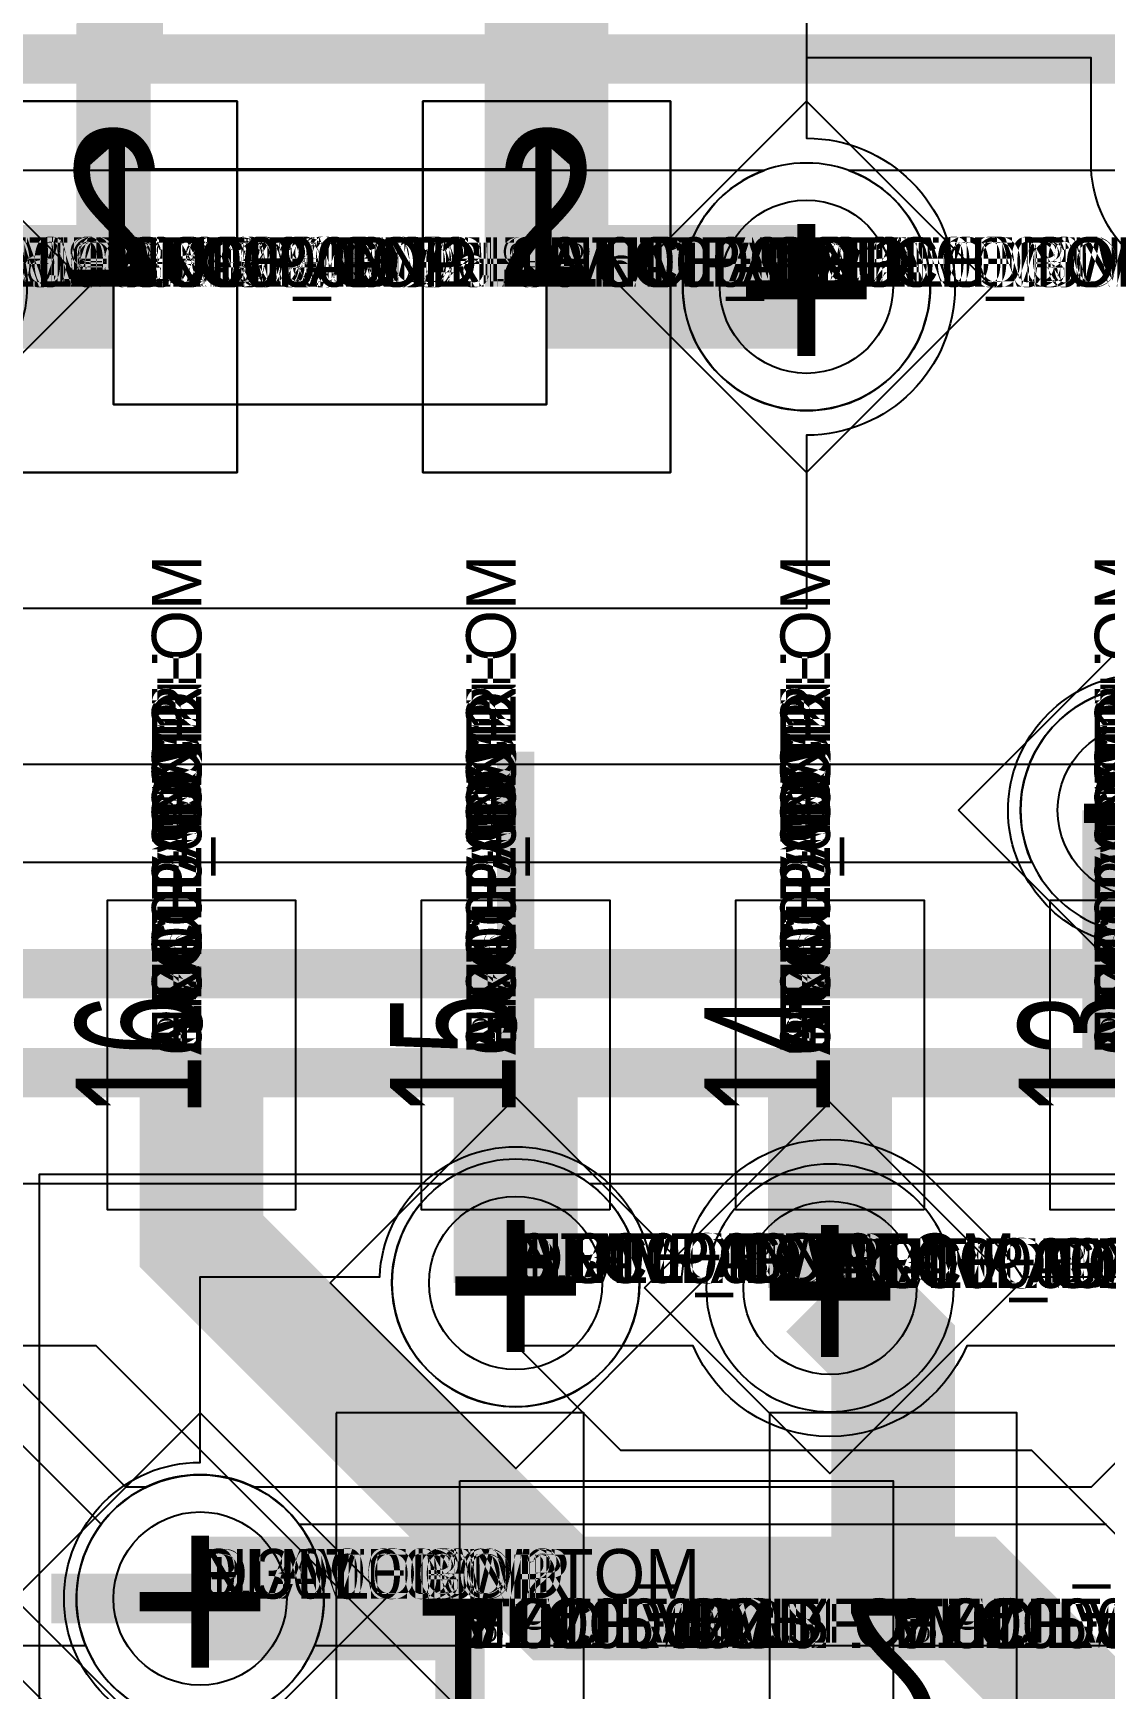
# Model space of a CAD drawing. Extents: x 0 to 323, y 0 to 320.
# Drawn here: x 81.34 to 85.67, y 223.94 to 230.63 of the extents above; entities that cross this region are included whole.
import ezdxf
from ezdxf.enums import TextEntityAlignment as Align

# ---------------------------------------------------------------- set-up
doc = ezdxf.new("R2010")
doc.units = 0
doc.header["$MEASUREMENT"] = 0
doc.layers.get('0').update_dxf_attribs({"linetype": 'CONTINUOUS'})
for name, color, linetype in [('CDN_FIGURES', 7, 'CONTINUOUS'), ('ETCH_BOTTOM', 7, 'CONTINUOUS'), ('ETCH_GND', 3, 'CONTINUOUS'), ('ETCH_INT1', 4, 'CONTINUOUS'), ('ETCH_INT2', 5, 'CONTINUOUS'), ('ETCH_PWR', 6, 'CONTINUOUS'), ('ETCH_TOP', 2, 'CONTINUOUS'), ('MANUFACTURING_NCLEGEND-1-6', 8, 'CONTINUOUS'), ('PACKAGE_GEOMETRY_ASSEMBLY_TOP', 11, 'CONTINUOUS'), ('PACKAGE_GEOMETRY_PIN_NUMBER', 9, 'CONTINUOUS')]:
    doc.layers.add(name, color=color, linetype=linetype)

# ---------------------------------------------------------------- blocks, each defined once
blk = doc.blocks.new('PAD_INFO')
for tag in ['SHAPE_TYPE', 'PAD_HEIGHT', 'PAD_LAYER', 'PAD_TYPE', 'PAD_WIDTH']:
    blk.add_attdef(tag, (0, 0), '', height=0.2)
at = {"flags": 2}
blk.add_attdef('CDN_TYPE', (0, 0), '', height=0.2, dxfattribs=at)
blk = doc.blocks.new('DRILL_INFO')
at = {"flags": 2}
blk.add_attdef('CDN_TYPE', (0, 0), '', height=0.2, dxfattribs=at)
for tag in ['FSHAPE', 'FCHAR', 'DRILL_HEIGHT', 'DIAMETER', 'PLATED', 'DRILL_WIDTH']:
    blk.add_attdef(tag, (0, 0), '', height=0.2)
blk = doc.blocks.new('VIA0700X0300')
at = {"layer": 'ETCH_BOTTOM'}
blk.add_circle((0, 0), 0.35, dxfattribs=at)
at = {"layer": 'ETCH_GND'}
blk.add_circle((0, 0), 0.35, dxfattribs=at)
at = {"layer": 'ETCH_INT1'}
blk.add_circle((0, 0), 0.35, dxfattribs=at)
at = {"layer": 'ETCH_INT2'}
blk.add_circle((0, 0), 0.35, dxfattribs=at)
at = {"layer": 'ETCH_PWR'}
blk.add_circle((0, 0), 0.35, dxfattribs=at)
at = {"layer": 'ETCH_TOP'}
blk.add_circle((0, 0), 0.35, dxfattribs=at)
ref = blk.add_blockref('PAD_INFO', (0, 0))
ref.add_attrib('PAD_LAYER', 'ETCH_TOP', (0, 0), dxfattribs={"height": 0.2})
ref.add_attrib('SHAPE_TYPE', 'NULL', (0, 0), dxfattribs={"height": 0.2})
ref.add_attrib('PAD_TYPE', 'ANTIPAD', (0, 0), dxfattribs={"height": 0.2})
ref.add_attrib('PAD_WIDTH', '0.000000', (0, 0), dxfattribs={"height": 0.2})
ref.add_attrib('PAD_HEIGHT', '0.000000', (0, 0), dxfattribs={"height": 0.2})
ref = blk.add_blockref('PAD_INFO', (0, 0))
ref.add_attrib('PAD_LAYER', 'ETCH_GND', (0, 0), dxfattribs={"height": 0.2})
ref.add_attrib('SHAPE_TYPE', 'NULL', (0, 0), dxfattribs={"height": 0.2})
ref.add_attrib('PAD_TYPE', 'ANTIPAD', (0, 0), dxfattribs={"height": 0.2})
ref.add_attrib('PAD_WIDTH', '0.000000', (0, 0), dxfattribs={"height": 0.2})
ref.add_attrib('PAD_HEIGHT', '0.000000', (0, 0), dxfattribs={"height": 0.2})
ref = blk.add_blockref('PAD_INFO', (0, 0))
ref.add_attrib('PAD_LAYER', 'ETCH_INT1', (0, 0), dxfattribs={"height": 0.2})
ref.add_attrib('SHAPE_TYPE', 'NULL', (0, 0), dxfattribs={"height": 0.2})
ref.add_attrib('PAD_TYPE', 'ANTIPAD', (0, 0), dxfattribs={"height": 0.2})
ref.add_attrib('PAD_WIDTH', '0.000000', (0, 0), dxfattribs={"height": 0.2})
ref.add_attrib('PAD_HEIGHT', '0.000000', (0, 0), dxfattribs={"height": 0.2})
ref = blk.add_blockref('PAD_INFO', (0, 0))
ref.add_attrib('PAD_LAYER', 'ETCH_INT2', (0, 0), dxfattribs={"height": 0.2})
ref.add_attrib('SHAPE_TYPE', 'NULL', (0, 0), dxfattribs={"height": 0.2})
ref.add_attrib('PAD_TYPE', 'ANTIPAD', (0, 0), dxfattribs={"height": 0.2})
ref.add_attrib('PAD_WIDTH', '0.000000', (0, 0), dxfattribs={"height": 0.2})
ref.add_attrib('PAD_HEIGHT', '0.000000', (0, 0), dxfattribs={"height": 0.2})
ref = blk.add_blockref('PAD_INFO', (0, 0))
ref.add_attrib('PAD_LAYER', 'ETCH_PWR', (0, 0), dxfattribs={"height": 0.2})
ref.add_attrib('SHAPE_TYPE', 'NULL', (0, 0), dxfattribs={"height": 0.2})
ref.add_attrib('PAD_TYPE', 'ANTIPAD', (0, 0), dxfattribs={"height": 0.2})
ref.add_attrib('PAD_WIDTH', '0.000000', (0, 0), dxfattribs={"height": 0.2})
ref.add_attrib('PAD_HEIGHT', '0.000000', (0, 0), dxfattribs={"height": 0.2})
ref = blk.add_blockref('PAD_INFO', (0, 0))
ref.add_attrib('PAD_LAYER', 'ETCH_BOTTOM', (0, 0), dxfattribs={"height": 0.2})
ref.add_attrib('SHAPE_TYPE', 'NULL', (0, 0), dxfattribs={"height": 0.2})
ref.add_attrib('PAD_TYPE', 'ANTIPAD', (0, 0), dxfattribs={"height": 0.2})
ref.add_attrib('PAD_WIDTH', '0.000000', (0, 0), dxfattribs={"height": 0.2})
ref.add_attrib('PAD_HEIGHT', '0.000000', (0, 0), dxfattribs={"height": 0.2})
ref = blk.add_blockref('PAD_INFO', (0, 0))
ref.add_attrib('PAD_LAYER', 'ETCH_TOP', (0, 0), dxfattribs={"height": 0.2})
ref.add_attrib('SHAPE_TYPE', 'NULL', (0, 0), dxfattribs={"height": 0.2})
ref.add_attrib('PAD_TYPE', 'THERMAL', (0, 0), dxfattribs={"height": 0.2})
ref.add_attrib('PAD_WIDTH', '0.000000', (0, 0), dxfattribs={"height": 0.2})
ref.add_attrib('PAD_HEIGHT', '0.000000', (0, 0), dxfattribs={"height": 0.2})
ref = blk.add_blockref('PAD_INFO', (0, 0))
ref.add_attrib('PAD_LAYER', 'ETCH_GND', (0, 0), dxfattribs={"height": 0.2})
ref.add_attrib('SHAPE_TYPE', 'NULL', (0, 0), dxfattribs={"height": 0.2})
ref.add_attrib('PAD_TYPE', 'THERMAL', (0, 0), dxfattribs={"height": 0.2})
ref.add_attrib('PAD_WIDTH', '0.000000', (0, 0), dxfattribs={"height": 0.2})
ref.add_attrib('PAD_HEIGHT', '0.000000', (0, 0), dxfattribs={"height": 0.2})
ref = blk.add_blockref('PAD_INFO', (0, 0))
ref.add_attrib('PAD_LAYER', 'ETCH_INT1', (0, 0), dxfattribs={"height": 0.2})
ref.add_attrib('SHAPE_TYPE', 'NULL', (0, 0), dxfattribs={"height": 0.2})
ref.add_attrib('PAD_TYPE', 'THERMAL', (0, 0), dxfattribs={"height": 0.2})
ref.add_attrib('PAD_WIDTH', '0.000000', (0, 0), dxfattribs={"height": 0.2})
ref.add_attrib('PAD_HEIGHT', '0.000000', (0, 0), dxfattribs={"height": 0.2})
ref = blk.add_blockref('PAD_INFO', (0, 0))
ref.add_attrib('PAD_LAYER', 'ETCH_INT2', (0, 0), dxfattribs={"height": 0.2})
ref.add_attrib('SHAPE_TYPE', 'NULL', (0, 0), dxfattribs={"height": 0.2})
ref.add_attrib('PAD_TYPE', 'THERMAL', (0, 0), dxfattribs={"height": 0.2})
ref.add_attrib('PAD_WIDTH', '0.000000', (0, 0), dxfattribs={"height": 0.2})
ref.add_attrib('PAD_HEIGHT', '0.000000', (0, 0), dxfattribs={"height": 0.2})
ref = blk.add_blockref('PAD_INFO', (0, 0))
ref.add_attrib('PAD_LAYER', 'ETCH_PWR', (0, 0), dxfattribs={"height": 0.2})
ref.add_attrib('SHAPE_TYPE', 'NULL', (0, 0), dxfattribs={"height": 0.2})
ref.add_attrib('PAD_TYPE', 'THERMAL', (0, 0), dxfattribs={"height": 0.2})
ref.add_attrib('PAD_WIDTH', '0.000000', (0, 0), dxfattribs={"height": 0.2})
ref.add_attrib('PAD_HEIGHT', '0.000000', (0, 0), dxfattribs={"height": 0.2})
ref = blk.add_blockref('PAD_INFO', (0, 0))
ref.add_attrib('PAD_LAYER', 'ETCH_BOTTOM', (0, 0), dxfattribs={"height": 0.2})
ref.add_attrib('SHAPE_TYPE', 'NULL', (0, 0), dxfattribs={"height": 0.2})
ref.add_attrib('PAD_TYPE', 'THERMAL', (0, 0), dxfattribs={"height": 0.2})
ref.add_attrib('PAD_WIDTH', '0.000000', (0, 0), dxfattribs={"height": 0.2})
ref.add_attrib('PAD_HEIGHT', '0.000000', (0, 0), dxfattribs={"height": 0.2})
ref = blk.add_blockref('PAD_INFO', (0, 0))
ref.add_attrib('PAD_LAYER', 'ETCH_TOP', (0, 0), dxfattribs={"height": 0.2})
ref.add_attrib('SHAPE_TYPE', 'CIRCLE', (0, 0), dxfattribs={"height": 0.2})
ref.add_attrib('PAD_TYPE', 'REGULAR', (0, 0), dxfattribs={"height": 0.2})
ref.add_attrib('PAD_WIDTH', '0.700000', (0, 0), dxfattribs={"height": 0.2})
ref.add_attrib('PAD_HEIGHT', '0.700000', (0, 0), dxfattribs={"height": 0.2})
ref = blk.add_blockref('PAD_INFO', (0, 0))
ref.add_attrib('PAD_LAYER', 'ETCH_GND', (0, 0), dxfattribs={"height": 0.2})
ref.add_attrib('SHAPE_TYPE', 'CIRCLE', (0, 0), dxfattribs={"height": 0.2})
ref.add_attrib('PAD_TYPE', 'REGULAR', (0, 0), dxfattribs={"height": 0.2})
ref.add_attrib('PAD_WIDTH', '0.700000', (0, 0), dxfattribs={"height": 0.2})
ref.add_attrib('PAD_HEIGHT', '0.700000', (0, 0), dxfattribs={"height": 0.2})
ref = blk.add_blockref('PAD_INFO', (0, 0))
ref.add_attrib('PAD_LAYER', 'ETCH_INT1', (0, 0), dxfattribs={"height": 0.2})
ref.add_attrib('SHAPE_TYPE', 'CIRCLE', (0, 0), dxfattribs={"height": 0.2})
ref.add_attrib('PAD_TYPE', 'REGULAR', (0, 0), dxfattribs={"height": 0.2})
ref.add_attrib('PAD_WIDTH', '0.700000', (0, 0), dxfattribs={"height": 0.2})
ref.add_attrib('PAD_HEIGHT', '0.700000', (0, 0), dxfattribs={"height": 0.2})
ref = blk.add_blockref('PAD_INFO', (0, 0))
ref.add_attrib('PAD_LAYER', 'ETCH_INT2', (0, 0), dxfattribs={"height": 0.2})
ref.add_attrib('SHAPE_TYPE', 'CIRCLE', (0, 0), dxfattribs={"height": 0.2})
ref.add_attrib('PAD_TYPE', 'REGULAR', (0, 0), dxfattribs={"height": 0.2})
ref.add_attrib('PAD_WIDTH', '0.700000', (0, 0), dxfattribs={"height": 0.2})
ref.add_attrib('PAD_HEIGHT', '0.700000', (0, 0), dxfattribs={"height": 0.2})
ref = blk.add_blockref('PAD_INFO', (0, 0))
ref.add_attrib('PAD_LAYER', 'ETCH_PWR', (0, 0), dxfattribs={"height": 0.2})
ref.add_attrib('SHAPE_TYPE', 'CIRCLE', (0, 0), dxfattribs={"height": 0.2})
ref.add_attrib('PAD_TYPE', 'REGULAR', (0, 0), dxfattribs={"height": 0.2})
ref.add_attrib('PAD_WIDTH', '0.700000', (0, 0), dxfattribs={"height": 0.2})
ref.add_attrib('PAD_HEIGHT', '0.700000', (0, 0), dxfattribs={"height": 0.2})
ref = blk.add_blockref('PAD_INFO', (0, 0))
ref.add_attrib('PAD_LAYER', 'ETCH_BOTTOM', (0, 0), dxfattribs={"height": 0.2})
ref.add_attrib('SHAPE_TYPE', 'CIRCLE', (0, 0), dxfattribs={"height": 0.2})
ref.add_attrib('PAD_TYPE', 'REGULAR', (0, 0), dxfattribs={"height": 0.2})
ref.add_attrib('PAD_WIDTH', '0.700000', (0, 0), dxfattribs={"height": 0.2})
ref.add_attrib('PAD_HEIGHT', '0.700000', (0, 0), dxfattribs={"height": 0.2})
ref = blk.add_blockref('DRILL_INFO', (0, 0))
ref.add_attrib('DIAMETER', '0.300000', (0, 0), dxfattribs={"height": 0.2})
ref.add_attrib('PLATED', 'PLATED', (0, 0), dxfattribs={"height": 0.2})
ref.add_attrib('FSHAPE', 'DIAMOND', (0, 0), dxfattribs={"height": 0.2})
ref.add_attrib('FCHAR', '+', (0, 0), dxfattribs={"height": 0.2})
ref.add_attrib('DRILL_WIDTH', '1.500000', (0, 0), dxfattribs={"height": 0.2})
ref.add_attrib('DRILL_HEIGHT', '1.500000', (0, 0), dxfattribs={"height": 0.2})
for tag in ['CDN_TYPE', 'PIN']:
    blk.add_attdef(tag, (0, 0), '', height=0.2)
at = {"flags": 2}
for tag in ['PSTKNAME', 'BBV']:
    blk.add_attdef(tag, (0, 0), '', height=0.2, dxfattribs=at)
blk = doc.blocks.new('FIGURE_DIAMOND')
at = {"layer": 'CDN_FIGURES'}
blk.add_lwpolyline([(-0.5, 0), (0, 0.5), (0.5, 0), (0, -0.5)], close=True, dxfattribs=at)
blk = doc.blocks.new('RC1000X1500TS')
at = {"layer": 'ETCH_TOP'}
blk.add_lwpolyline([(-0.5, -0.75), (-0.5, 0.75), (0.5, 0.75), (0.5, -0.75)], close=True, dxfattribs=at)
ref = blk.add_blockref('PAD_INFO', (0, 0))
ref.add_attrib('PAD_LAYER', 'ETCH_TOP', (0, 0), dxfattribs={"height": 0.2})
ref.add_attrib('SHAPE_TYPE', 'NULL', (0, 0), dxfattribs={"height": 0.2})
ref.add_attrib('PAD_TYPE', 'ANTIPAD', (0, 0), dxfattribs={"height": 0.2})
ref.add_attrib('PAD_WIDTH', '0.000000', (0, 0), dxfattribs={"height": 0.2})
ref.add_attrib('PAD_HEIGHT', '0.000000', (0, 0), dxfattribs={"height": 0.2})
ref = blk.add_blockref('PAD_INFO', (0, 0))
ref.add_attrib('PAD_LAYER', 'ETCH_GND', (0, 0), dxfattribs={"height": 0.2})
ref.add_attrib('SHAPE_TYPE', 'NULL', (0, 0), dxfattribs={"height": 0.2})
ref.add_attrib('PAD_TYPE', 'ANTIPAD', (0, 0), dxfattribs={"height": 0.2})
ref.add_attrib('PAD_WIDTH', '0.000000', (0, 0), dxfattribs={"height": 0.2})
ref.add_attrib('PAD_HEIGHT', '0.000000', (0, 0), dxfattribs={"height": 0.2})
ref = blk.add_blockref('PAD_INFO', (0, 0))
ref.add_attrib('PAD_LAYER', 'ETCH_INT1', (0, 0), dxfattribs={"height": 0.2})
ref.add_attrib('SHAPE_TYPE', 'NULL', (0, 0), dxfattribs={"height": 0.2})
ref.add_attrib('PAD_TYPE', 'ANTIPAD', (0, 0), dxfattribs={"height": 0.2})
ref.add_attrib('PAD_WIDTH', '0.000000', (0, 0), dxfattribs={"height": 0.2})
ref.add_attrib('PAD_HEIGHT', '0.000000', (0, 0), dxfattribs={"height": 0.2})
ref = blk.add_blockref('PAD_INFO', (0, 0))
ref.add_attrib('PAD_LAYER', 'ETCH_INT2', (0, 0), dxfattribs={"height": 0.2})
ref.add_attrib('SHAPE_TYPE', 'NULL', (0, 0), dxfattribs={"height": 0.2})
ref.add_attrib('PAD_TYPE', 'ANTIPAD', (0, 0), dxfattribs={"height": 0.2})
ref.add_attrib('PAD_WIDTH', '0.000000', (0, 0), dxfattribs={"height": 0.2})
ref.add_attrib('PAD_HEIGHT', '0.000000', (0, 0), dxfattribs={"height": 0.2})
ref = blk.add_blockref('PAD_INFO', (0, 0))
ref.add_attrib('PAD_LAYER', 'ETCH_PWR', (0, 0), dxfattribs={"height": 0.2})
ref.add_attrib('SHAPE_TYPE', 'NULL', (0, 0), dxfattribs={"height": 0.2})
ref.add_attrib('PAD_TYPE', 'ANTIPAD', (0, 0), dxfattribs={"height": 0.2})
ref.add_attrib('PAD_WIDTH', '0.000000', (0, 0), dxfattribs={"height": 0.2})
ref.add_attrib('PAD_HEIGHT', '0.000000', (0, 0), dxfattribs={"height": 0.2})
ref = blk.add_blockref('PAD_INFO', (0, 0))
ref.add_attrib('PAD_LAYER', 'ETCH_BOTTOM', (0, 0), dxfattribs={"height": 0.2})
ref.add_attrib('SHAPE_TYPE', 'NULL', (0, 0), dxfattribs={"height": 0.2})
ref.add_attrib('PAD_TYPE', 'ANTIPAD', (0, 0), dxfattribs={"height": 0.2})
ref.add_attrib('PAD_WIDTH', '0.000000', (0, 0), dxfattribs={"height": 0.2})
ref.add_attrib('PAD_HEIGHT', '0.000000', (0, 0), dxfattribs={"height": 0.2})
ref = blk.add_blockref('PAD_INFO', (0, 0))
ref.add_attrib('PAD_LAYER', 'ETCH_TOP', (0, 0), dxfattribs={"height": 0.2})
ref.add_attrib('SHAPE_TYPE', 'NULL', (0, 0), dxfattribs={"height": 0.2})
ref.add_attrib('PAD_TYPE', 'THERMAL', (0, 0), dxfattribs={"height": 0.2})
ref.add_attrib('PAD_WIDTH', '0.000000', (0, 0), dxfattribs={"height": 0.2})
ref.add_attrib('PAD_HEIGHT', '0.000000', (0, 0), dxfattribs={"height": 0.2})
ref = blk.add_blockref('PAD_INFO', (0, 0))
ref.add_attrib('PAD_LAYER', 'ETCH_GND', (0, 0), dxfattribs={"height": 0.2})
ref.add_attrib('SHAPE_TYPE', 'NULL', (0, 0), dxfattribs={"height": 0.2})
ref.add_attrib('PAD_TYPE', 'THERMAL', (0, 0), dxfattribs={"height": 0.2})
ref.add_attrib('PAD_WIDTH', '0.000000', (0, 0), dxfattribs={"height": 0.2})
ref.add_attrib('PAD_HEIGHT', '0.000000', (0, 0), dxfattribs={"height": 0.2})
ref = blk.add_blockref('PAD_INFO', (0, 0))
ref.add_attrib('PAD_LAYER', 'ETCH_INT1', (0, 0), dxfattribs={"height": 0.2})
ref.add_attrib('SHAPE_TYPE', 'NULL', (0, 0), dxfattribs={"height": 0.2})
ref.add_attrib('PAD_TYPE', 'THERMAL', (0, 0), dxfattribs={"height": 0.2})
ref.add_attrib('PAD_WIDTH', '0.000000', (0, 0), dxfattribs={"height": 0.2})
ref.add_attrib('PAD_HEIGHT', '0.000000', (0, 0), dxfattribs={"height": 0.2})
ref = blk.add_blockref('PAD_INFO', (0, 0))
ref.add_attrib('PAD_LAYER', 'ETCH_INT2', (0, 0), dxfattribs={"height": 0.2})
ref.add_attrib('SHAPE_TYPE', 'NULL', (0, 0), dxfattribs={"height": 0.2})
ref.add_attrib('PAD_TYPE', 'THERMAL', (0, 0), dxfattribs={"height": 0.2})
ref.add_attrib('PAD_WIDTH', '0.000000', (0, 0), dxfattribs={"height": 0.2})
ref.add_attrib('PAD_HEIGHT', '0.000000', (0, 0), dxfattribs={"height": 0.2})
ref = blk.add_blockref('PAD_INFO', (0, 0))
ref.add_attrib('PAD_LAYER', 'ETCH_PWR', (0, 0), dxfattribs={"height": 0.2})
ref.add_attrib('SHAPE_TYPE', 'NULL', (0, 0), dxfattribs={"height": 0.2})
ref.add_attrib('PAD_TYPE', 'THERMAL', (0, 0), dxfattribs={"height": 0.2})
ref.add_attrib('PAD_WIDTH', '0.000000', (0, 0), dxfattribs={"height": 0.2})
ref.add_attrib('PAD_HEIGHT', '0.000000', (0, 0), dxfattribs={"height": 0.2})
ref = blk.add_blockref('PAD_INFO', (0, 0))
ref.add_attrib('PAD_LAYER', 'ETCH_BOTTOM', (0, 0), dxfattribs={"height": 0.2})
ref.add_attrib('SHAPE_TYPE', 'NULL', (0, 0), dxfattribs={"height": 0.2})
ref.add_attrib('PAD_TYPE', 'THERMAL', (0, 0), dxfattribs={"height": 0.2})
ref.add_attrib('PAD_WIDTH', '0.000000', (0, 0), dxfattribs={"height": 0.2})
ref.add_attrib('PAD_HEIGHT', '0.000000', (0, 0), dxfattribs={"height": 0.2})
ref = blk.add_blockref('PAD_INFO', (0, 0))
ref.add_attrib('PAD_LAYER', 'ETCH_GND', (0, 0), dxfattribs={"height": 0.2})
ref.add_attrib('SHAPE_TYPE', 'NULL', (0, 0), dxfattribs={"height": 0.2})
ref.add_attrib('PAD_TYPE', 'REGULAR', (0, 0), dxfattribs={"height": 0.2})
ref.add_attrib('PAD_WIDTH', '0.000000', (0, 0), dxfattribs={"height": 0.2})
ref.add_attrib('PAD_HEIGHT', '0.000000', (0, 0), dxfattribs={"height": 0.2})
ref = blk.add_blockref('PAD_INFO', (0, 0))
ref.add_attrib('PAD_LAYER', 'ETCH_INT1', (0, 0), dxfattribs={"height": 0.2})
ref.add_attrib('SHAPE_TYPE', 'NULL', (0, 0), dxfattribs={"height": 0.2})
ref.add_attrib('PAD_TYPE', 'REGULAR', (0, 0), dxfattribs={"height": 0.2})
ref.add_attrib('PAD_WIDTH', '0.000000', (0, 0), dxfattribs={"height": 0.2})
ref.add_attrib('PAD_HEIGHT', '0.000000', (0, 0), dxfattribs={"height": 0.2})
ref = blk.add_blockref('PAD_INFO', (0, 0))
ref.add_attrib('PAD_LAYER', 'ETCH_INT2', (0, 0), dxfattribs={"height": 0.2})
ref.add_attrib('SHAPE_TYPE', 'NULL', (0, 0), dxfattribs={"height": 0.2})
ref.add_attrib('PAD_TYPE', 'REGULAR', (0, 0), dxfattribs={"height": 0.2})
ref.add_attrib('PAD_WIDTH', '0.000000', (0, 0), dxfattribs={"height": 0.2})
ref.add_attrib('PAD_HEIGHT', '0.000000', (0, 0), dxfattribs={"height": 0.2})
ref = blk.add_blockref('PAD_INFO', (0, 0))
ref.add_attrib('PAD_LAYER', 'ETCH_PWR', (0, 0), dxfattribs={"height": 0.2})
ref.add_attrib('SHAPE_TYPE', 'NULL', (0, 0), dxfattribs={"height": 0.2})
ref.add_attrib('PAD_TYPE', 'REGULAR', (0, 0), dxfattribs={"height": 0.2})
ref.add_attrib('PAD_WIDTH', '0.000000', (0, 0), dxfattribs={"height": 0.2})
ref.add_attrib('PAD_HEIGHT', '0.000000', (0, 0), dxfattribs={"height": 0.2})
ref = blk.add_blockref('PAD_INFO', (0, 0))
ref.add_attrib('PAD_LAYER', 'ETCH_BOTTOM', (0, 0), dxfattribs={"height": 0.2})
ref.add_attrib('SHAPE_TYPE', 'NULL', (0, 0), dxfattribs={"height": 0.2})
ref.add_attrib('PAD_TYPE', 'REGULAR', (0, 0), dxfattribs={"height": 0.2})
ref.add_attrib('PAD_WIDTH', '0.000000', (0, 0), dxfattribs={"height": 0.2})
ref.add_attrib('PAD_HEIGHT', '0.000000', (0, 0), dxfattribs={"height": 0.2})
ref = blk.add_blockref('DRILL_INFO', (0, 0))
ref.add_attrib('DIAMETER', '0.000000', (0, 0), dxfattribs={"height": 0.2})
ref.add_attrib('PLATED', 'PLATED', (0, 0), dxfattribs={"height": 0.2})
ref.add_attrib('FSHAPE', 'NULL', (0, 0), dxfattribs={"height": 0.2})
ref.add_attrib('DRILL_WIDTH', '0.000000', (0, 0), dxfattribs={"height": 0.2})
ref.add_attrib('DRILL_HEIGHT', '0.000000', (0, 0), dxfattribs={"height": 0.2})
ref = blk.add_blockref('PAD_INFO', (0, 0))
ref.add_attrib('PAD_LAYER', 'ETCH_TOP', (0, 0), dxfattribs={"height": 0.2})
ref.add_attrib('SHAPE_TYPE', 'RECTANGLE', (0, 0), dxfattribs={"height": 0.2})
ref.add_attrib('PAD_TYPE', 'REGULAR', (0, 0), dxfattribs={"height": 0.2})
ref.add_attrib('PAD_WIDTH', '1.000000', (0, 0), dxfattribs={"height": 0.2})
ref.add_attrib('PAD_HEIGHT', '1.500000', (0, 0), dxfattribs={"height": 0.2})
for tag in ['CDN_TYPE', 'PIN']:
    blk.add_attdef(tag, (0, 0), '', height=0.2)
at = {"flags": 2}
for tag in ['PSTKNAME', 'BBV']:
    blk.add_attdef(tag, (0, 0), '', height=0.2, dxfattribs=at)
blk = doc.blocks.new('F56')
at = {"layer": 'PACKAGE_GEOMETRY_ASSEMBLY_TOP'}
blk.add_lwpolyline([(0, -0.475), (1.75, -0.475), (1.75, 0.475), (0, 0.475)], close=True, dxfattribs=at)
at = {"layer": 'ETCH_TOP'}
ref = blk.add_blockref('RC1000X1500TS', (0, 0), dxfattribs=at)
ref.add_attrib('CDN_TYPE', 'PIN', (0, 0), dxfattribs={"height": 0.2})
ref.add_attrib('PIN', '1', (0, 0), dxfattribs={"height": 0.2})
ref = blk.add_blockref('RC1000X1500TS', (1.75, 0), dxfattribs=at)
ref.add_attrib('CDN_TYPE', 'PIN', (0, 0), dxfattribs={"height": 0.2})
ref.add_attrib('PIN', '2', (0, 0), dxfattribs={"height": 0.2})
at = {"flags": 2}
for tag in ['SYMBOL_TYPE', 'CDN_TYPE', 'REFDES']:
    blk.add_attdef(tag, (0, 0), '', height=0.2, dxfattribs=at)
blk = doc.blocks.new('RC1250X0760TS')
at = {"layer": 'ETCH_TOP'}
blk.add_lwpolyline([(-0.625, -0.38), (-0.625, 0.38), (0.625, 0.38), (0.625, -0.38)], close=True, dxfattribs=at)
ref = blk.add_blockref('PAD_INFO', (0, 0))
ref.add_attrib('PAD_LAYER', 'ETCH_TOP', (0, 0), dxfattribs={"height": 0.2})
ref.add_attrib('SHAPE_TYPE', 'NULL', (0, 0), dxfattribs={"height": 0.2})
ref.add_attrib('PAD_TYPE', 'ANTIPAD', (0, 0), dxfattribs={"height": 0.2})
ref.add_attrib('PAD_WIDTH', '0.000000', (0, 0), dxfattribs={"height": 0.2})
ref.add_attrib('PAD_HEIGHT', '0.000000', (0, 0), dxfattribs={"height": 0.2})
ref = blk.add_blockref('PAD_INFO', (0, 0))
ref.add_attrib('PAD_LAYER', 'ETCH_GND', (0, 0), dxfattribs={"height": 0.2})
ref.add_attrib('SHAPE_TYPE', 'NULL', (0, 0), dxfattribs={"height": 0.2})
ref.add_attrib('PAD_TYPE', 'ANTIPAD', (0, 0), dxfattribs={"height": 0.2})
ref.add_attrib('PAD_WIDTH', '0.000000', (0, 0), dxfattribs={"height": 0.2})
ref.add_attrib('PAD_HEIGHT', '0.000000', (0, 0), dxfattribs={"height": 0.2})
ref = blk.add_blockref('PAD_INFO', (0, 0))
ref.add_attrib('PAD_LAYER', 'ETCH_INT1', (0, 0), dxfattribs={"height": 0.2})
ref.add_attrib('SHAPE_TYPE', 'NULL', (0, 0), dxfattribs={"height": 0.2})
ref.add_attrib('PAD_TYPE', 'ANTIPAD', (0, 0), dxfattribs={"height": 0.2})
ref.add_attrib('PAD_WIDTH', '0.000000', (0, 0), dxfattribs={"height": 0.2})
ref.add_attrib('PAD_HEIGHT', '0.000000', (0, 0), dxfattribs={"height": 0.2})
ref = blk.add_blockref('PAD_INFO', (0, 0))
ref.add_attrib('PAD_LAYER', 'ETCH_INT2', (0, 0), dxfattribs={"height": 0.2})
ref.add_attrib('SHAPE_TYPE', 'NULL', (0, 0), dxfattribs={"height": 0.2})
ref.add_attrib('PAD_TYPE', 'ANTIPAD', (0, 0), dxfattribs={"height": 0.2})
ref.add_attrib('PAD_WIDTH', '0.000000', (0, 0), dxfattribs={"height": 0.2})
ref.add_attrib('PAD_HEIGHT', '0.000000', (0, 0), dxfattribs={"height": 0.2})
ref = blk.add_blockref('PAD_INFO', (0, 0))
ref.add_attrib('PAD_LAYER', 'ETCH_PWR', (0, 0), dxfattribs={"height": 0.2})
ref.add_attrib('SHAPE_TYPE', 'NULL', (0, 0), dxfattribs={"height": 0.2})
ref.add_attrib('PAD_TYPE', 'ANTIPAD', (0, 0), dxfattribs={"height": 0.2})
ref.add_attrib('PAD_WIDTH', '0.000000', (0, 0), dxfattribs={"height": 0.2})
ref.add_attrib('PAD_HEIGHT', '0.000000', (0, 0), dxfattribs={"height": 0.2})
ref = blk.add_blockref('PAD_INFO', (0, 0))
ref.add_attrib('PAD_LAYER', 'ETCH_BOTTOM', (0, 0), dxfattribs={"height": 0.2})
ref.add_attrib('SHAPE_TYPE', 'NULL', (0, 0), dxfattribs={"height": 0.2})
ref.add_attrib('PAD_TYPE', 'ANTIPAD', (0, 0), dxfattribs={"height": 0.2})
ref.add_attrib('PAD_WIDTH', '0.000000', (0, 0), dxfattribs={"height": 0.2})
ref.add_attrib('PAD_HEIGHT', '0.000000', (0, 0), dxfattribs={"height": 0.2})
ref = blk.add_blockref('PAD_INFO', (0, 0))
ref.add_attrib('PAD_LAYER', 'ETCH_TOP', (0, 0), dxfattribs={"height": 0.2})
ref.add_attrib('SHAPE_TYPE', 'NULL', (0, 0), dxfattribs={"height": 0.2})
ref.add_attrib('PAD_TYPE', 'THERMAL', (0, 0), dxfattribs={"height": 0.2})
ref.add_attrib('PAD_WIDTH', '0.000000', (0, 0), dxfattribs={"height": 0.2})
ref.add_attrib('PAD_HEIGHT', '0.000000', (0, 0), dxfattribs={"height": 0.2})
ref = blk.add_blockref('PAD_INFO', (0, 0))
ref.add_attrib('PAD_LAYER', 'ETCH_GND', (0, 0), dxfattribs={"height": 0.2})
ref.add_attrib('SHAPE_TYPE', 'NULL', (0, 0), dxfattribs={"height": 0.2})
ref.add_attrib('PAD_TYPE', 'THERMAL', (0, 0), dxfattribs={"height": 0.2})
ref.add_attrib('PAD_WIDTH', '0.000000', (0, 0), dxfattribs={"height": 0.2})
ref.add_attrib('PAD_HEIGHT', '0.000000', (0, 0), dxfattribs={"height": 0.2})
ref = blk.add_blockref('PAD_INFO', (0, 0))
ref.add_attrib('PAD_LAYER', 'ETCH_INT1', (0, 0), dxfattribs={"height": 0.2})
ref.add_attrib('SHAPE_TYPE', 'NULL', (0, 0), dxfattribs={"height": 0.2})
ref.add_attrib('PAD_TYPE', 'THERMAL', (0, 0), dxfattribs={"height": 0.2})
ref.add_attrib('PAD_WIDTH', '0.000000', (0, 0), dxfattribs={"height": 0.2})
ref.add_attrib('PAD_HEIGHT', '0.000000', (0, 0), dxfattribs={"height": 0.2})
ref = blk.add_blockref('PAD_INFO', (0, 0))
ref.add_attrib('PAD_LAYER', 'ETCH_INT2', (0, 0), dxfattribs={"height": 0.2})
ref.add_attrib('SHAPE_TYPE', 'NULL', (0, 0), dxfattribs={"height": 0.2})
ref.add_attrib('PAD_TYPE', 'THERMAL', (0, 0), dxfattribs={"height": 0.2})
ref.add_attrib('PAD_WIDTH', '0.000000', (0, 0), dxfattribs={"height": 0.2})
ref.add_attrib('PAD_HEIGHT', '0.000000', (0, 0), dxfattribs={"height": 0.2})
ref = blk.add_blockref('PAD_INFO', (0, 0))
ref.add_attrib('PAD_LAYER', 'ETCH_PWR', (0, 0), dxfattribs={"height": 0.2})
ref.add_attrib('SHAPE_TYPE', 'NULL', (0, 0), dxfattribs={"height": 0.2})
ref.add_attrib('PAD_TYPE', 'THERMAL', (0, 0), dxfattribs={"height": 0.2})
ref.add_attrib('PAD_WIDTH', '0.000000', (0, 0), dxfattribs={"height": 0.2})
ref.add_attrib('PAD_HEIGHT', '0.000000', (0, 0), dxfattribs={"height": 0.2})
ref = blk.add_blockref('PAD_INFO', (0, 0))
ref.add_attrib('PAD_LAYER', 'ETCH_BOTTOM', (0, 0), dxfattribs={"height": 0.2})
ref.add_attrib('SHAPE_TYPE', 'NULL', (0, 0), dxfattribs={"height": 0.2})
ref.add_attrib('PAD_TYPE', 'THERMAL', (0, 0), dxfattribs={"height": 0.2})
ref.add_attrib('PAD_WIDTH', '0.000000', (0, 0), dxfattribs={"height": 0.2})
ref.add_attrib('PAD_HEIGHT', '0.000000', (0, 0), dxfattribs={"height": 0.2})
ref = blk.add_blockref('PAD_INFO', (0, 0))
ref.add_attrib('PAD_LAYER', 'ETCH_TOP', (0, 0), dxfattribs={"height": 0.2})
ref.add_attrib('SHAPE_TYPE', 'RECTANGLE', (0, 0), dxfattribs={"height": 0.2})
ref.add_attrib('PAD_TYPE', 'REGULAR', (0, 0), dxfattribs={"height": 0.2})
ref.add_attrib('PAD_WIDTH', '1.250000', (0, 0), dxfattribs={"height": 0.2})
ref.add_attrib('PAD_HEIGHT', '0.760000', (0, 0), dxfattribs={"height": 0.2})
ref = blk.add_blockref('PAD_INFO', (0, 0))
ref.add_attrib('PAD_LAYER', 'ETCH_GND', (0, 0), dxfattribs={"height": 0.2})
ref.add_attrib('SHAPE_TYPE', 'NULL', (0, 0), dxfattribs={"height": 0.2})
ref.add_attrib('PAD_TYPE', 'REGULAR', (0, 0), dxfattribs={"height": 0.2})
ref.add_attrib('PAD_WIDTH', '0.000000', (0, 0), dxfattribs={"height": 0.2})
ref.add_attrib('PAD_HEIGHT', '0.000000', (0, 0), dxfattribs={"height": 0.2})
ref = blk.add_blockref('PAD_INFO', (0, 0))
ref.add_attrib('PAD_LAYER', 'ETCH_INT1', (0, 0), dxfattribs={"height": 0.2})
ref.add_attrib('SHAPE_TYPE', 'NULL', (0, 0), dxfattribs={"height": 0.2})
ref.add_attrib('PAD_TYPE', 'REGULAR', (0, 0), dxfattribs={"height": 0.2})
ref.add_attrib('PAD_WIDTH', '0.000000', (0, 0), dxfattribs={"height": 0.2})
ref.add_attrib('PAD_HEIGHT', '0.000000', (0, 0), dxfattribs={"height": 0.2})
ref = blk.add_blockref('PAD_INFO', (0, 0))
ref.add_attrib('PAD_LAYER', 'ETCH_INT2', (0, 0), dxfattribs={"height": 0.2})
ref.add_attrib('SHAPE_TYPE', 'NULL', (0, 0), dxfattribs={"height": 0.2})
ref.add_attrib('PAD_TYPE', 'REGULAR', (0, 0), dxfattribs={"height": 0.2})
ref.add_attrib('PAD_WIDTH', '0.000000', (0, 0), dxfattribs={"height": 0.2})
ref.add_attrib('PAD_HEIGHT', '0.000000', (0, 0), dxfattribs={"height": 0.2})
ref = blk.add_blockref('PAD_INFO', (0, 0))
ref.add_attrib('PAD_LAYER', 'ETCH_PWR', (0, 0), dxfattribs={"height": 0.2})
ref.add_attrib('SHAPE_TYPE', 'NULL', (0, 0), dxfattribs={"height": 0.2})
ref.add_attrib('PAD_TYPE', 'REGULAR', (0, 0), dxfattribs={"height": 0.2})
ref.add_attrib('PAD_WIDTH', '0.000000', (0, 0), dxfattribs={"height": 0.2})
ref.add_attrib('PAD_HEIGHT', '0.000000', (0, 0), dxfattribs={"height": 0.2})
ref = blk.add_blockref('PAD_INFO', (0, 0))
ref.add_attrib('PAD_LAYER', 'ETCH_BOTTOM', (0, 0), dxfattribs={"height": 0.2})
ref.add_attrib('SHAPE_TYPE', 'NULL', (0, 0), dxfattribs={"height": 0.2})
ref.add_attrib('PAD_TYPE', 'REGULAR', (0, 0), dxfattribs={"height": 0.2})
ref.add_attrib('PAD_WIDTH', '0.000000', (0, 0), dxfattribs={"height": 0.2})
ref.add_attrib('PAD_HEIGHT', '0.000000', (0, 0), dxfattribs={"height": 0.2})
ref = blk.add_blockref('DRILL_INFO', (0, 0))
ref.add_attrib('DIAMETER', '0.000000', (0, 0), dxfattribs={"height": 0.2})
ref.add_attrib('PLATED', 'PLATED', (0, 0), dxfattribs={"height": 0.2})
ref.add_attrib('FSHAPE', 'NULL', (0, 0), dxfattribs={"height": 0.2})
ref.add_attrib('DRILL_WIDTH', '0.000000', (0, 0), dxfattribs={"height": 0.2})
ref.add_attrib('DRILL_HEIGHT', '0.000000', (0, 0), dxfattribs={"height": 0.2})
for tag in ['CDN_TYPE', 'PIN']:
    blk.add_attdef(tag, (0, 0), '', height=0.2)
at = {"flags": 2}
for tag in ['PSTKNAME', 'BBV']:
    blk.add_attdef(tag, (0, 0), '', height=0.2, dxfattribs=at)
blk = doc.blocks.new('SO-16W')
at = {"layer": 'PACKAGE_GEOMETRY_ASSEMBLY_TOP'}
blk.add_lwpolyline([(-4.113, -5.1), (4.113, -5.1), (4.113, 5.1), (-4.113, 5.1)], close=True, dxfattribs=at)
at = {"layer": 'ETCH_TOP'}
ref = blk.add_blockref('RC1250X0760TS', (4.596, 4.445), dxfattribs=at)
ref.add_attrib('CDN_TYPE', 'PIN', (0, 0), dxfattribs={"height": 0.2})
ref.add_attrib('PIN', '16', (0, 0), dxfattribs={"height": 0.2})
ref = blk.add_blockref('RC1250X0760TS', (4.596, 3.175), dxfattribs=at)
ref.add_attrib('CDN_TYPE', 'PIN', (0, 0), dxfattribs={"height": 0.2})
ref.add_attrib('PIN', '15', (0, 0), dxfattribs={"height": 0.2})
ref = blk.add_blockref('RC1250X0760TS', (4.596, 1.905), dxfattribs=at)
ref.add_attrib('CDN_TYPE', 'PIN', (0, 0), dxfattribs={"height": 0.2})
ref.add_attrib('PIN', '14', (0, 0), dxfattribs={"height": 0.2})
ref = blk.add_blockref('RC1250X0760TS', (4.596, 0.635), dxfattribs=at)
ref.add_attrib('CDN_TYPE', 'PIN', (0, 0), dxfattribs={"height": 0.2})
ref.add_attrib('PIN', '13', (0, 0), dxfattribs={"height": 0.2})
at = {"flags": 2}
for tag in ['SYMBOL_TYPE', 'CDN_TYPE', 'REFDES']:
    blk.add_attdef(tag, (0, 0), '', height=0.2, dxfattribs=at)

msp = doc.modelspace()

# ---------------------------------------------------------------- linework, layer by layer
at = {"layer": 'ETCH_BOTTOM'}
for points, format in [([(83.4126, 229.6055, 0.5, 0.5, 0), (83.4126, 231.9555, 0.5, 0.5, 0)], "xyseb"), ([(84.4627, 230.9056), (84.4627, 230.2056, -0.999833), (84.4627, 229.0054), (84.4627, 228.3054), (80.6125, 228.3054), (80.6125, 229.0397, -0.707037), (80.6125, 230.1713), (80.6125, 230.9056)], "xyb"), ([(80.8126, 229.6055, 0.5, 0.5, 0), (81.6626, 229.6055, 0.5, 0.5, 0)], "xyseb"), ([(83.4126, 229.6055, 0.5, 0.5, 0), (84.4626, 229.6055, 0.5, 0.5, 0)], "xyseb"), ([(86.3775, 227.5054, -4.424321), (86.1625, 227.9269)], "xyb"), ([(83.2876, 225.5805, 0.2, 0.2, 0), (83.2876, 226.1813, 0.2, 0.2, 0)], "xyseb"), ([(82.0125, 223.7554, -0.999818), (82.0125, 224.8556), (82.0125, 225.6056), (82.7381, 225.6056, -0.955365), (83.8371, 225.6056), (83.9592, 225.6056, -0.64131), (84.9819, 225.9848), (85.2369, 225.7298, -0.065525), (85.3323, 225.6056), (85.8627, 225.6056)], "xyb"), ([(84.8126, 224.3055, 0.5, 0.5, 0), (84.8126, 225.3055, 0.5, 0.5, 0), (84.5576, 225.5605, 0.5, 0.5, 0)], "xyseb"), ([(83.0626, 224.3055, 0.5, 0.5, 0), (82.0126, 224.3055, 0.5, 0.5, 0)], "xyseb"), ([(81.4118, 224.3055, 0.2, 0.2, 0), (82.0126, 224.3055, 0.2, 0.2, 0)], "xyseb"), ([(83.0626, 222.9547, 0.2, 0.2, 0), (83.0626, 224.3055, 0.2, 0.2, 0)], "xyseb")]:
    msp.add_lwpolyline(points, format=format, dxfattribs=at)
at = {"layer": 'ETCH_GND'}
for points in [[(84.9627, 229.6055, 1), (83.9625, 229.6055, 1)], [(85.0577, 225.5605, 1), (84.0575, 225.5605, 1)]]:
    msp.add_lwpolyline(points, format="xyb", close=True, dxfattribs=at)
at = {"layer": 'ETCH_INT1'}
for points, format in [([(10.9926, 230.9255, 0.2, 0.2, 0), (11.6526, 231.5855, 0.2, 0.2, 0), (17.3326, 231.5855, 0.2, 0.2, 0), (19.2376, 229.6805, 0.2, 0.2, 0), (22.439, 229.6805, 0.2, 0.2, 0), (22.914, 230.1555, 0.2, 0.2, 0), (25.6112, 230.1555, 0.2, 0.2, 0), (26.0862, 229.6805, 0.2, 0.2, 0), (35.789, 229.6805, 0.2, 0.2, 0), (36.264, 229.2055, 0.2, 0.2, 0), (41.114, 229.2055, 0.2, 0.2, 0), (41.964, 230.0555, 0.2, 0.2, 0), (42.4612, 230.0555, 0.2, 0.2, 0), (43.3112, 229.2055, 0.2, 0.2, 0), (52.774, 229.2055, 0.2, 0.2, 0), (54.094, 230.5255, 0.2, 0.2, 0), (89.334, 230.5255, 0.2, 0.2, 0)], "xyseb"), ([(104.7252, 213.6829, 0.2, 0.2, 0), (104.3526, 214.0555, 0.2, 0.2, 0), (104.3526, 214.4555, 0.2, 0.2, 0), (104.6926, 214.7955, 0.2, 0.2, 0), (104.6926, 215.5469, 0.2, 0.2, 0), (104.4976, 215.7419, 0.2, 0.2, 0), (104.4976, 217.4462, 0.2, 0.2, 0), (104.8276, 217.7762, 0.2, 0.2, 0), (104.8276, 222.1419, 0.2, 0.2, 0), (100.139, 226.8305, 0.2, 0.2, 0), (70.9019, 226.8305, 0.2, 0.2, 0), (70.5769, 227.1555, 0.2, 0.2, 0), (67.1483, 227.1555, 0.2, 0.2, 0), (66.4983, 226.5055, 0.2, 0.2, 0), (61.364, 226.5055, 0.2, 0.2, 0), (60.964, 226.9055, 0.2, 0.2, 0), (35.6632, 226.9055, 0.2, 0.2, 0), (34.9372, 227.6315, 0.2, 0.2, 0), (34.44, 227.6315, 0.2, 0.2, 0), (33.8886, 227.0801, 0.2, 0.2, 0), (17.9737, 227.0801, 0.2, 0.2, 0), (15.0783, 229.9755, 0.2, 0.2, 0), (10.0426, 229.9755, 0.2, 0.2, 0), (8.9926, 228.9255, 0.2, 0.2, 0)], "xyseb"), ([(86.0782, 230.0754), (84.6338, 230.0754, -5.665978), (84.2914, 230.0754), (80.9838, 230.0754, -5.665978), (80.6414, 230.0754), (54.2804, 230.0754), (54.1489, 229.9439, -1.36261), (53.4742, 229.2692), (52.9604, 228.7554), (43.7458, 228.7554, -2.144918), (42.9914, 228.8888), (42.656, 229.2242, -0.606232), (41.7692, 229.2242), (41.3004, 228.7554), (36.0776, 228.7554)], "xyb"), ([(103.5801, 213.6829, 0.2, 0.2, 0), (103.9526, 214.0554, 0.2, 0.2, 0), (103.9526, 214.6212, 0.2, 0.2, 0), (104.2926, 214.9612, 0.2, 0.2, 0), (104.2926, 215.3812, 0.2, 0.2, 0), (104.0976, 215.5762, 0.2, 0.2, 0), (104.0976, 217.6119, 0.2, 0.2, 0), (104.4276, 217.9419, 0.2, 0.2, 0), (104.4276, 221.9762, 0.2, 0.2, 0), (99.9733, 226.4305, 0.2, 0.2, 0), (70.7362, 226.4305, 0.2, 0.2, 0), (70.4112, 226.7555, 0.2, 0.2, 0), (67.314, 226.7555, 0.2, 0.2, 0), (66.664, 226.1055, 0.2, 0.2, 0), (61.1983, 226.1055, 0.2, 0.2, 0), (60.7983, 226.5055, 0.2, 0.2, 0), (35.2375, 226.5055, 0.2, 0.2, 0), (35.1635, 226.4315, 0.2, 0.2, 0), (18.0566, 226.4315, 0.2, 0.2, 0), (14.9126, 229.5755, 0.2, 0.2, 0), (11.6426, 229.5755, 0.2, 0.2, 0), (10.9926, 228.9255, 0.2, 0.2, 0)], "xyseb"), ([(35.8496, 227.3556), (39.2855, 227.3556, -1.362386), (40.2397, 227.3556), (61.1504, 227.3556), (61.1692, 227.3368, -0.915475), (62.0897, 226.9556), (66.3119, 226.9556), (66.9619, 227.6056), (70.7633, 227.6056), (71.0883, 227.2806), (85.3737, 227.2806, -1.564184), (86.2815, 227.2806)], "xyb"), ([(99.7869, 225.9804), (83.5879, 225.9804, -2.997003), (82.9873, 225.9804), (70.631, 225.9804, -0.973691), (69.6855, 226.3054), (67.5004, 226.3054), (66.8504, 225.6554), (61.9958, 225.6554, -1.73133), (61.1294, 225.6554), (61.0119, 225.6554), (60.6119, 226.0554), (53.0128, 226.0554, -1.999001), (52.2124, 226.0554), (51.8782, 226.0554, -1.508985), (50.957, 226.0554), (47.2049, 226.0554), (49.1447, 224.1156), (49.6608, 224.1156, -2.917119), (50.2744, 224.1156), (81.55, 224.1156, -1.491485), (82.4752, 224.1156), (87.7447, 224.1156)], "xyb")]:
    msp.add_lwpolyline(points, format=format, dxfattribs=at)
at = {"layer": 'ETCH_INT2'}
for points in [[(84.4626, 230.1056, 1), (84.4626, 229.1054, 1)], [(85.8276, 227.9906, 1), (85.8276, 226.9904, 1)], [(83.2876, 226.0806, 1), (83.2876, 225.0804, 1)]]:
    msp.add_lwpolyline(points, format="xyb", close=True, dxfattribs=at)
for points in [[(85.7126, 224.8555), (85.6126, 224.7555), (82.2311, 224.7555), (82.221, 224.7601, 0.21829), (81.8042, 224.7601), (81.7941, 224.7555), (81.7126, 224.7555), (80.0126, 226.4555), (80.0126, 227.6555), (54.4826, 227.6555, -0.572817)], [(6.6627, 219.4176), (6.6627, 227.0055), (8.1463, 227.0055, 1.098987), (9.8389, 227.0055), (10.1463, 227.0055, 1.098987), (11.8389, 227.0055), (12.0626, 227.0055), (12.2126, 226.8555), (34.2205, 226.8555, 0.69236), (35.1567, 226.8555), (61.1795, 226.8555, 0.577408), (62.0457, 226.8555), (79.8625, 226.8555), (79.8625, 226.3933), (79.8626, 226.3932), (79.8626, 226.3555), (81.6125, 224.6056, 1.99955), (82.4128, 224.6054), (85.6748, 224.6054)]]:
    msp.add_lwpolyline(points, format="xyb", dxfattribs=at)
at = {"layer": 'ETCH_PWR'}
for points in [[(84.9627, 229.6055, 1), (83.9625, 229.6055, 1)], [(86.3277, 227.4905, 1), (85.3275, 227.4905, 1)], [(83.7877, 225.5805, 1), (82.7875, 225.5805, 1)], [(85.0577, 225.5605, 1), (84.0575, 225.5605, 1)], [(82.5127, 224.3055, 1), (81.5125, 224.3055, 1)]]:
    msp.add_lwpolyline(points, format="xyb", close=True, dxfattribs=at)
at = {"layer": 'ETCH_TOP'}
for points, format in [([(81.6626, 229.6055, 0.3, 0.3, 0), (81.6626, 230.6055, 0.3, 0.3, 0), (81.7126, 230.6555, 0.3, 0.3, 0), (81.7126, 232.6055, 0.3, 0.3, 0), (80.4126, 232.6055, 0.3, 0.3, 0)], "xyseb"), ([(85.759, 229.7519, -0.198912), (85.6125, 230.1055), (85.6125, 230.5304), (84.4627, 230.5304), (84.4627, 230.2056, -0.999833), (84.4627, 229.0054), (84.4627, 228.3054), (81.0127, 228.3054), (81.0127, 224.2541), (83.8877, 221.3791), (83.8877, 218.3546), (85.2564, 218.3546, -0.728353), (86.3988, 218.3546)], "xyb"), ([(81.6626, 229.6055, 0.5, 0.5, 0), (80.8126, 229.6055, 0.5, 0.5, 0)], "xyseb"), ([(84.4626, 229.6055, 0.5, 0.5, 0), (83.4126, 229.6055, 0.5, 0.5, 0)], "xyseb"), ([(83.2876, 226.5015, 0.15, 0.15, 0), (83.2876, 227.7273, 0.15, 0.15, 0)], "xyseb"), ([(85.8276, 226.5015, 0.5, 0.5, 0), (85.8276, 227.4905, 0.5, 0.5, 0)], "xyseb"), ([(82.0176, 226.5015, 0.5, 0.5, 0), (82.0176, 225.7505, 0.5, 0.5, 0), (83.4626, 224.3055, 0.5, 0.5, 0), (85.1233, 224.3055, 0.5, 0.5, 0), (90.9126, 218.5162, 0.5, 0.5, 0), (90.9126, 217.1845, 0.5, 0.5, 0), (90.9076, 217.1795, 0.5, 0.5, 0)], "xyseb"), ([(83.2876, 226.5015, 0.5, 0.5, 0), (83.2876, 225.5805, 0.5, 0.5, 0)], "xyseb"), ([(84.5576, 226.5015, 0.5, 0.5, 0), (84.5576, 225.5605, 0.5, 0.5, 0)], "xyseb"), ([(86.5994, 225.3264), (85.1102, 225.3264, -0.662398), (84.005, 225.3264), (83.2904, 225.3264), (83.7112, 224.9056), (85.3719, 224.9056), (91.5127, 218.7648)], "xyb")]:
    msp.add_lwpolyline(points, format=format, dxfattribs=at)
msp.add_lwpolyline([(90.2255, 218.3546), (84.8747, 223.7054), (83.214, 223.7054), (81.593, 225.3264), (81.0875, 225.3264), (81.0875, 227.6766), (91.085, 227.6766)], dxfattribs=at)

# ---------------------------------------------------------------- block references
msp.add_blockref('F56', (81.6626, 229.6055))
at = {"xscale": -1}
msp.add_blockref('F56', (83.4126, 229.6055), dxfattribs=at)
at = {"rotation": 90}
msp.add_blockref('SO-16W', (86.4626, 221.9055), dxfattribs=at)
at = {"xscale": -1, "rotation": 180}
msp.add_blockref('F56', (83.0626, 224.3055), dxfattribs=at)
at = {"layer": 'ETCH_TOP'}
for p in [(80.8126, 229.6055), (84.4626, 229.6055), (85.8276, 227.4905), (83.2876, 225.5805), (84.5576, 225.5605), (82.0126, 224.3055)]:
    msp.add_blockref('VIA0700X0300', p, dxfattribs=at)
at = {"layer": 'MANUFACTURING_NCLEGEND-1-6', "xscale": 1.5, "yscale": 1.5}
for p in [(80.8126, 229.6055), (84.4626, 229.6055), (85.8276, 227.4905), (83.2876, 225.5805), (84.5576, 225.5605), (82.0126, 224.3055)]:
    msp.add_blockref('FIGURE_DIAMOND', p, dxfattribs=at)

# ---------------------------------------------------------------- texts
at = {"layer": 'MANUFACTURING_NCLEGEND-1-6'}
for p in [(84.4626, 229.6055), (85.8276, 227.4905), (83.2876, 225.5805), (84.5576, 225.5605), (82.0126, 224.3055)]:
    msp.add_text('+', height=0.75, dxfattribs=at).set_placement(p, align=Align.MIDDLE_CENTER)
at = {"layer": 'PACKAGE_GEOMETRY_PIN_NUMBER', "text_generation_flag": 2, "width": 0.88}
for s, p in [('2', (81.6626, 229.6055)), ('1', (83.4126, 229.6055))]:
    msp.add_text(s, height=0.635, dxfattribs=at).set_placement(p, align=Align.CENTER)
at = {"layer": 'PACKAGE_GEOMETRY_PIN_NUMBER', "width": 0.88}
for s, p in [('1', (81.6626, 229.6055)), ('2', (83.4126, 229.6055))]:
    msp.add_text(s, height=0.635, dxfattribs=at).set_placement(p, align=Align.CENTER)
at = {"layer": 'PACKAGE_GEOMETRY_PIN_NUMBER', "width": 0.649606}
for s, p in [('16', (82.0176, 226.5015)), ('15', (83.2876, 226.5015)), ('14', (84.5576, 226.5015)), ('13', (85.8276, 226.5015))]:
    msp.add_text(s, height=0.508, rotation=90, dxfattribs=at).set_placement(p, align=Align.CENTER)
at = {"layer": 'PACKAGE_GEOMETRY_PIN_NUMBER', "text_generation_flag": 2, "width": 0.88}
for s, p in [('1', (83.0626, 224.3055)), ('2', (84.8126, 224.3055))]:
    msp.add_text(s, height=0.635, rotation=180, dxfattribs=at).set_placement(p, align=Align.CENTER)

doc.saveas('drawing.dxf')
